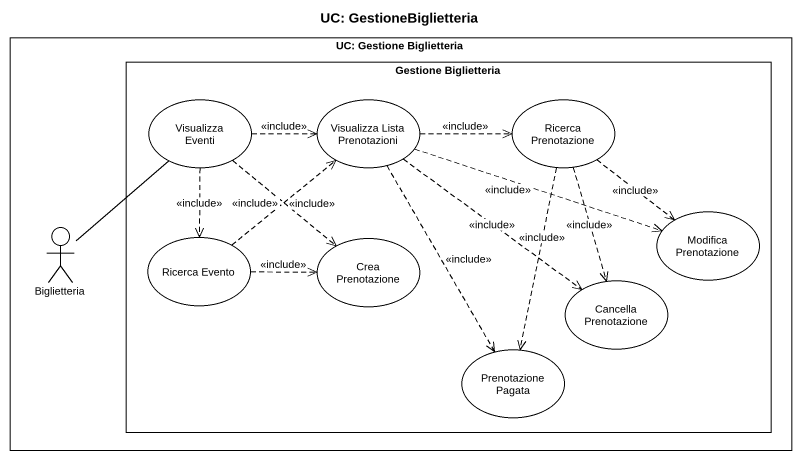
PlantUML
@startuml
title UC: GestioneBiglietteria
rectangle "UC: Gestione Biglietteria" as UC_Gestione_Biglietteria {
  rectangle "Gestione Biglietteria" as Gestione_Biglietteria {
    usecase "Visualizza Eventi" as Visualizza_Eventi
    usecase "Visualizza Lista Prenotazioni" as Visualizza_Lista
    usecase "Ricerca Prenotazione" as Ricerca_Prenotazione
    usecase "Modifica Prenotazione" as Modifica_Prenotazione
    usecase "Ricerca Evento" as Ricerca_Evento
    usecase "Crea Prenotazione" as Crea_Prenotazione
    usecase "Cancella Prenotazione" as Cancella_Prenotazione
    usecase "Prenotazione Pagata" as Prenotazione_Pagata
  }
  actor Biglietteria
}
Visualizza_Eventi .right.> Visualizza_Lista : <<include>>
Visualizza_Eventi ..> Ricerca_Evento : <<include>>
Visualizza_Eventi ..> Crea_Prenotazione : <<include>>
Visualizza_Lista .right.> Ricerca_Prenotazione : <<include>>
Visualizza_Lista .right.> Modifica_Prenotazione : <<include>>
Visualizza_Lista ..> Cancella_Prenotazione : <<include>>
Visualizza_Lista ..> Prenotazione_Pagata : <<include>>
Ricerca_Prenotazione ..> Modifica_Prenotazione : <<include>>
Ricerca_Prenotazione ..> Cancella_Prenotazione : <<include>>
Ricerca_Prenotazione ..> Prenotazione_Pagata : <<include>>
Biglietteria -up- Visualizza_Eventi
Ricerca_Evento .up.> Visualizza_Lista : <<include>>
Ricerca_Evento .right.> Crea_Prenotazione : <<include>>
@enduml
